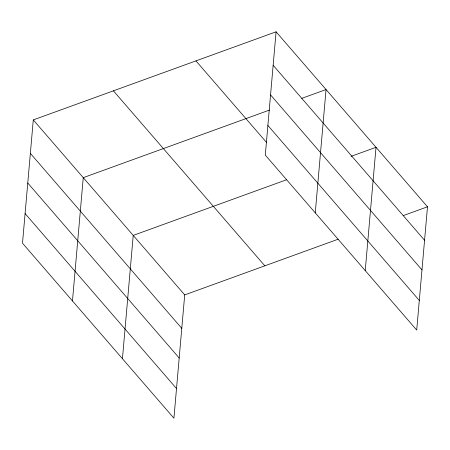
<?xml version="1.0" encoding="UTF-8"?>
<svg xmlns="http://www.w3.org/2000/svg" width="450" height="450" viewBox="0 0 450 450"><rect width="100%" height="100%" fill="white"/><g stroke="black" fill="none" stroke-linecap="round" stroke-linejoin="round"><path stroke-width="0.67" d="M33.289 119.908L22.5 243.203L173.919 418.196L184.708 294.902L33.289 119.908L276.081 31.804L427.5 206.797L416.711 330.092L265.292 155.098L276.081 31.804M72.467 300.949L83.256 177.654L269.567 110.047M122.439 358.695L133.228 235.401L286.65 179.73M315.259 212.85L326.048 89.556L301.748 98.37M365.231 270.596L376.014 147.302L351.062 156.358M184.708 294.902L338.136 239.226M403.2 215.618L427.5 206.797M273.15 65.267L424.575 240.261M270.557 94.911L421.976 269.904M267.885 125.454L419.304 300.448M195.958 60.879L266.558 142.47M113.406 90.832L264.831 265.826M30.358 153.366L181.783 328.359M27.765 183.015L179.19 358.003M25.093 213.559L176.518 388.547"/></g></svg>
